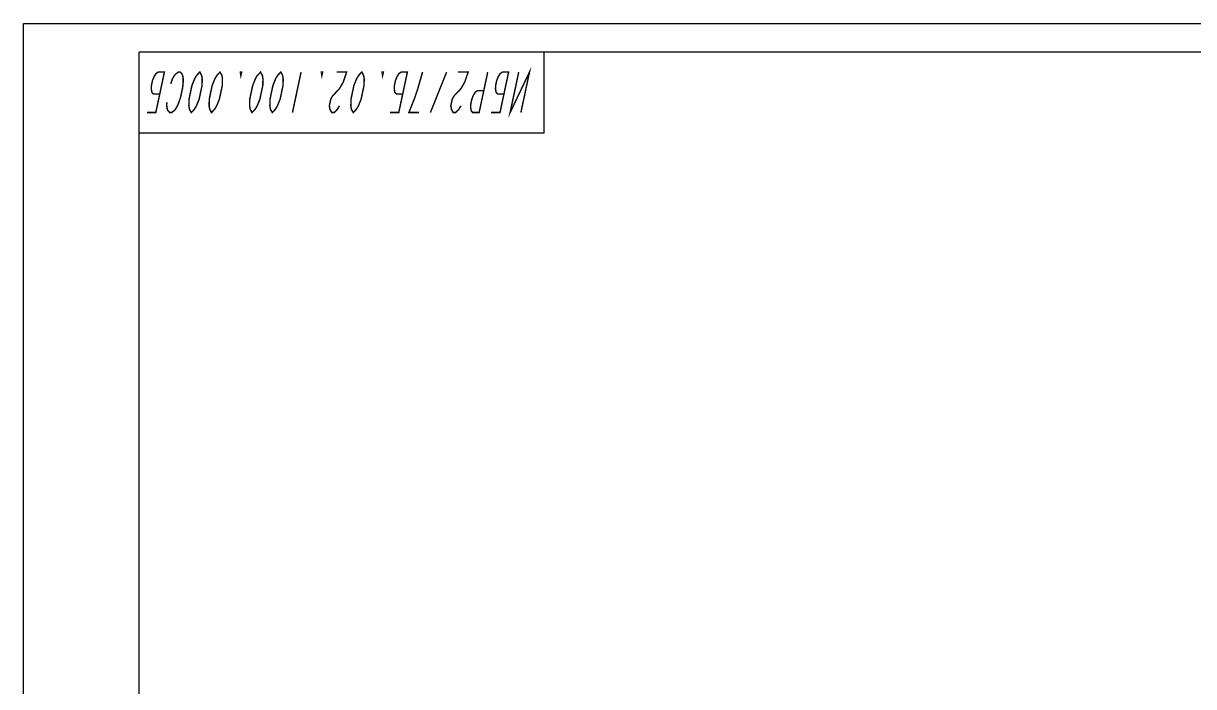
# Model space of a CAD drawing. Header units: millimetres. Extents: x 0 to 841, y 0 to 594.
# Drawn here: x 0 to 202.3, y 479.3 to 594 of the extents above; entities that cross this region are included whole.
import ezdxf

# ---------------------------------------------------------------- set-up
doc = ezdxf.new("R2010")
doc.units = ezdxf.units.MM
doc.header["$LTSCALE"] = 46.255
doc.layers.get('0').update_dxf_attribs({"linetype": 'CONTINUOUS'})

msp = doc.modelspace()

# ---------------------------------------------------------------- linework, layer by layer
at = {"color": 7, "linetype": 'Continuous'}
for p, q in [((0, 0), (0, 594)), ((0, 594), (841, 594)), ((90, 589), (20, 589)), ((20, 575), (20, 589)), ((20, 5), (20, 589)), ((835, 589), (20, 589)), ((90, 575), (90, 589)), ((90, 575), (20, 575))]:
    msp.add_line(p, q, dxfattribs=at)
at = {"color": 2, "linetype": 'Continuous', "const_width": 0.25}
for points in [[(23.5690568, 581.7865508), (22.4753067, 581.7865508), (22.2091769, 582.0782111), (22.1144191, 582.6615317), (22.1290355, 583.2448522), (22.3150222, 584.1198844), (22.5483885, 584.703205), (22.8911292, 585.2865255), (23.2812495, 585.5781858), (24.3749996, 585.5781858), (22.8871045, 578.5781851), (21.3558544, 578.5781851)], [(24.790328, 580.3281981), (24.7757117, 579.7448776), (24.8704711, 579.1615057), (25.027225, 578.8698454), (25.2933548, 578.5781851), (25.621479, 578.5781851), (26.0115993, 578.8698454), (26.2923454, 579.1615057), (26.635086, 579.7448776), (26.8684524, 580.3281981), (27.1638149, 581.203179), (27.5357883, 582.953192), (27.6124024, 583.8281728), (27.6270187, 584.4115447), (27.5322593, 584.9948652), (27.3755054, 585.2865255), (27.1093757, 585.5781858), (26.7812498, 585.5781858), (26.3911295, 585.2865255), (26.1103834, 584.9948652), (25.7676428, 584.4115447), (25.4722803, 583.5365125)], [(30.5000002, 585.5781858), (30.813508, 584.9948652), (30.9082675, 584.4115447), (30.8790347, 583.2448522), (30.3830691, 580.9115187), (29.9163363, 579.7448776), (29.5735957, 579.1615057), (29.0121035, 578.5781851), (28.6985957, 579.1615057), (28.6038362, 579.7448776), (28.633069, 580.9115187), (29.1290345, 583.2448522), (29.5957673, 584.4115447), (29.9385079, 584.9948652), (30.5000002, 585.5781858)], [(34.0000005, 585.5781858), (34.3135084, 584.9948652), (34.4082678, 584.4115447), (34.379035, 583.2448522), (33.8830695, 580.9115187), (33.4163367, 579.7448776), (33.0735961, 579.1615057), (32.5121038, 578.5781851), (32.198596, 579.1615057), (32.1038366, 579.7448776), (32.1330693, 580.9115187), (32.6290349, 583.2448522), (33.0957677, 584.4115447), (33.4385083, 584.9948652), (34.0000005, 585.5781858)], [(37.5000008, 585.5781858), (37.7187493, 585.5781858), (37.5947571, 584.9948652), (37.5000008, 585.5781858)], [(41.0000012, 585.5781858), (41.313509, 584.9948652), (41.4082685, 584.4115447), (41.3790357, 583.2448522), (40.8830702, 580.9115187), (40.4163374, 579.7448776), (40.0735967, 579.1615057), (39.5121045, 578.5781851), (39.1985967, 579.1615057), (39.1038372, 579.7448776), (39.13307, 580.9115187), (39.6290355, 583.2448522), (40.0957683, 584.4115447), (40.4385089, 584.9948652), (41.0000012, 585.5781858)], [(44.5000015, 585.5781858), (44.8135094, 584.9948652), (44.9082688, 584.4115447), (44.879036, 583.2448522), (44.3830705, 580.9115187), (43.9163377, 579.7448776), (43.5735939, 579.1615057), (43.0121048, 578.5781851), (42.698597, 579.1615057), (42.6038376, 579.7448776), (42.6330703, 580.9115187), (43.1290359, 583.2448522), (43.5957687, 584.4115447), (43.9385093, 584.9948652), (44.5000015, 585.5781858)], [(46.5121052, 578.5781851), (47.9999986, 585.5781858)], [(51.499999, 585.5781858), (51.7187506, 585.5781858), (51.5947584, 584.9948652), (51.499999, 585.5781858)], [(54.6350871, 579.7448776), (54.2923465, 579.1615057), (53.7308543, 578.5781851), (53.2933542, 578.5781851), (52.9798464, 579.1615057), (52.8850869, 579.7448776), (53.1330681, 580.9115187), (53.4758119, 581.4948392), (54.0373042, 582.0782111), (54.5987964, 582.6615317), (55.2842776, 583.8281728), (55.8750026, 585.5781858), (54.1250024, 585.5781858)], [(58.5000029, 585.5781858), (58.8135107, 584.9948652), (58.9082669, 584.4115447), (58.8790342, 583.2448522), (58.3830718, 580.9115187), (57.9163358, 579.7448776), (57.5735952, 579.1615057), (57.012103, 578.5781851), (56.6985951, 579.1615057), (56.6038389, 579.7448776), (56.6330717, 580.9115187), (57.129034, 583.2448522), (57.59577, 584.4115447), (57.9385106, 584.9948652), (58.5000029, 585.5781858)], [(62.0000032, 585.5781858), (62.2187484, 585.5781858), (62.0947594, 584.9948652), (62.0000032, 585.5781858)], [(65.569056, 581.7865508), (64.4753043, 581.7865508), (64.2091745, 582.0782111), (64.1144183, 582.6615317), (64.1290347, 583.2448522), (64.3150246, 584.1198844), (64.5483862, 584.703205), (64.8911268, 585.2865255), (65.2812519, 585.5781858), (66.3749972, 585.5781858), (64.8871037, 578.5781851), (63.3558552, 578.5781851)], [(68.9999975, 585.5781858), (68.1612945, 582.6615317), (67.5705695, 580.9115187), (67.1038399, 579.7448776), (66.6371039, 578.5781851), (68.3871041, 578.5781851)], [(73.1562527, 585.5781858), (70.3558559, 578.5781851)], [(75.6350891, 579.7448776), (75.2923485, 579.1615057), (74.7308563, 578.5781851), (74.293353, 578.5781851), (73.9798452, 579.1615057), (73.885089, 579.7448776), (74.1330669, 580.9115187), (74.4758075, 581.4948392), (75.0372998, 582.0782111), (75.598792, 582.6615317), (76.2842732, 583.8281728), (76.8749982, 585.5781858), (75.124998, 585.5781858)], [(79.5836737, 582.3698714), (78.489922, 582.3698714), (78.0998033, 582.0782111), (77.7570627, 581.4948392), (77.5236947, 580.9115187), (77.3377048, 580.0365378), (77.3230884, 579.4532173), (77.417851, 578.8698454), (77.6839808, 578.5781851), (78.7777261, 578.5781851), (80.2656259, 585.5781858)], [(83.0690577, 581.7865508), (81.9753059, 581.7865508), (81.7091762, 582.0782111), (81.61442, 582.6615317), (81.6290364, 583.2448522), (81.8150198, 584.1198844), (82.0483878, 584.703205), (82.3911284, 585.2865255), (82.7812472, 585.5781858), (83.8749989, 585.5781858), (82.3871054, 578.5781851), (80.8558569, 578.5781851)], [(85.9964784, 578.5781851), (87.4843718, 585.5781858), (84.1371056, 578.5781851), (85.624999, 585.5781858)]]:
    msp.add_lwpolyline(points, dxfattribs=at)

doc.saveas('drawing.dxf')
